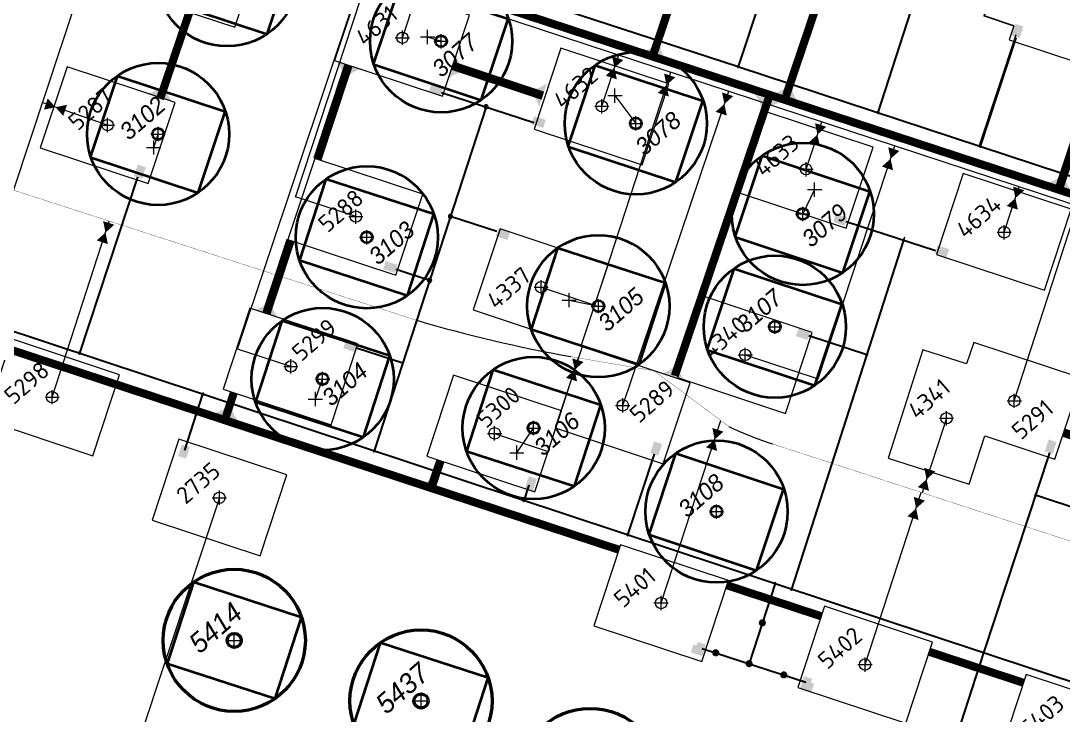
# Model space of a CAD drawing. Header units: millimetres. Extents: x 519 to 9564855, y -810 to 5021775.
# Drawn here: x 9544050 to 9544783, y 4996311 to 4996799 of the extents above; entities that cross this region are included whole.
import ezdxf

# ---------------------------------------------------------------- set-up
doc = ezdxf.new("R2010")
doc.units = ezdxf.units.MM
doc.header["$LTSCALE"] = 2
doc.header["$MEASUREMENT"] = 0
doc.header["$PDMODE"] = 2
doc.header["$PDSIZE"] = 5
for name, color, linetype in [('160 скважин на 2012 год', 7, 'Continuous'), ('164 скв. на 2011 год (измененные)', 121, 'Continuous'), ('Existing roads', 41, 'Continuous'), ('Future Roads', 44, 'Continuous'), ('OilColl&Flowlines', 3, 'Continuous'), ('stage 7.frame', 7, 'Continuous'), ('Stage VII wells', 9, 'Continuous'), ('Скважины на 2025 год _ОСМОТР', 5, 'Continuous')]:
    doc.layers.add(name, color=color, linetype=linetype)
for name, color, linetype, lineweight in [('160 скважин на 2012 год - Электрика', 192, 'Continuous', 30), ('160 скважин на2012 год.Выкидные линии', 5, 'Continuous', 30), ('Скважины на 2026', 222, 'Continuous', 50), ('Скважины на 2026 доп.', 222, 'Continuous', 50), ('Электро', 1, 'Continuous', 30), ('Электроснаб', 1, 'Continuous', 18), ('Электроснабжене', 1, 'Continuous', 18)]:
    doc.layers.add(name, color=color, linetype=linetype, lineweight=lineweight)
doc.styles.add('Elect', font='isocpeur.ttf')
doc.styles.add('Line_GUGK', font='')
doc.styles.get('Line_GUGK').set_extended_font_data('Bm431', italic=True)

msp = doc.modelspace()

# ---------------------------------------------------------------- hatches: boundary and pattern name
at = {"layer": '160 скважин на 2012 год - Электрика', "lineweight": 0, "ltscale": 7.5}
for points in [[(9544522.76505, 4996360.58035), (9544520.90806, 4996354.96812), (9544529.08992, 4996352.26089), (9544530.94691, 4996357.87312)], [(9544599.56998, 4996335.62492), (9544597.71299, 4996330.01268), (9544605.89485, 4996327.30546), (9544607.75184, 4996332.91769)]]:
    msp.add_hatch(color=1, dxfattribs=at).paths.add_polyline_path(points)
at = {"layer": 'Existing roads', "lineweight": 0}
h = msp.add_hatch(color=256, dxfattribs=at)
h.paths.add_polyline_path([(9544497.6826, 4996782.13789), (9544499.26984, 4996781.54113, 0.155118741), (9544503.80249, 4996772.00412), (9544495.24689, 4996774.75726)])
h.paths.add_polyline_path([(9544496.15689, 4996782.71152), (9544497.6826, 4996782.13789), (9544495.24689, 4996774.75726), (9544486.45096, 4996777.58774, 0.161550784)])
h = msp.add_hatch(color=256, dxfattribs=at)
h.paths.add_polyline_path([(9544360.41238, 4996764.41472), (9544359.81561, 4996762.82748, 0.155118741), (9544350.2786, 4996758.29483), (9544353.03174, 4996766.85043)])
h.paths.add_polyline_path([(9544360.986, 4996765.94042), (9544360.41238, 4996764.41472), (9544353.03174, 4996766.85043), (9544355.86223, 4996775.64636, 0.161550784)])
h = msp.add_hatch(color=256, dxfattribs=at)
h.paths.add_polyline_path([(9544277.73944, 4996760.36026), (9544276.1522, 4996760.95702, 0.155118741), (9544271.61954, 4996770.49403), (9544280.17514, 4996767.74089)])
h.paths.add_polyline_path([(9544279.26514, 4996759.78663), (9544277.73944, 4996760.36026), (9544280.17514, 4996767.74089), (9544288.97108, 4996764.91041, 0.161550784)])
h = msp.add_hatch(color=256, dxfattribs=at)
h.paths.add_polyline_path([(9544149.90874, 4996752.57439), (9544151.49598, 4996751.97762, 0.155118741), (9544156.02863, 4996742.44061), (9544147.47303, 4996745.19376)])
h.paths.add_polyline_path([(9544148.38303, 4996753.14801), (9544149.90874, 4996752.57439), (9544147.47303, 4996745.19376), (9544138.6771, 4996748.02424, 0.161550784)])
h = msp.add_hatch(color=256, dxfattribs=at)
h.paths.add_polyline_path([(9544409.52011, 4996749.38303), (9544410.11688, 4996750.97026, 0.155118741), (9544419.65389, 4996755.50292), (9544416.90075, 4996746.94732)])
h.paths.add_polyline_path([(9544408.94649, 4996747.85732), (9544409.52011, 4996749.38303), (9544416.90075, 4996746.94732), (9544414.07027, 4996738.15139, 0.161550784)])
h = msp.add_hatch(color=256, dxfattribs=at)
h.paths.add_polyline_path([(9544590.30602, 4996752.71271), (9544591.89326, 4996752.11595, 0.155118741), (9544596.42592, 4996742.57894), (9544587.87032, 4996745.33208)])
h.paths.add_polyline_path([(9544588.78032, 4996753.28634), (9544590.30602, 4996752.71271), (9544587.87032, 4996745.33208), (9544579.07439, 4996748.16256, 0.161550784)])
h = msp.add_hatch(color=256, dxfattribs=at)
h.paths.add_polyline_path([(9544572.07009, 4996736.80215), (9544570.48285, 4996737.39891, 0.155118741), (9544565.9502, 4996746.93592), (9544574.5058, 4996744.18278)])
h.paths.add_polyline_path([(9544573.5958, 4996736.22852), (9544572.07009, 4996736.80215), (9544574.5058, 4996744.18278), (9544583.30173, 4996741.3523, 0.161550784)])
h = msp.add_hatch(color=256, dxfattribs=at)
h.paths.add_polyline_path([(9544782.64686, 4996689.70432), (9544784.2341, 4996689.10756, 0.155118741), (9544788.76675, 4996679.57055), (9544780.21115, 4996682.32369)])
h.paths.add_polyline_path([(9544781.12116, 4996690.27795), (9544782.64686, 4996689.70432), (9544780.21115, 4996682.32369), (9544771.41522, 4996685.15417, 0.161550784)])
h = msp.add_hatch(color=256, dxfattribs=at)
h.paths.add_polyline_path([(9544224.70035, 4996600.43934), (9544226.28759, 4996599.84258, 0.155118741), (9544230.82024, 4996590.30557), (9544222.26464, 4996593.05871)])
h.paths.add_polyline_path([(9544223.17465, 4996601.01297), (9544224.70035, 4996600.43934), (9544222.26464, 4996593.05871), (9544213.46871, 4996595.88919, 0.161550784)])
h = msp.add_hatch(color=256, dxfattribs=at)
h.paths.add_polyline_path([(9544510.94278, 4996555.77294), (9544512.53002, 4996555.17618, 0.155118741), (9544517.06267, 4996545.63917), (9544508.50707, 4996548.39231)])
h.paths.add_polyline_path([(9544509.41708, 4996556.34657), (9544510.94278, 4996555.77294), (9544508.50707, 4996548.39231), (9544499.71114, 4996551.22279, 0.161550784)])
h = msp.add_hatch(color=256, dxfattribs=at)
h.paths.add_polyline_path([(9544196.40094, 4996527.94411), (9544197.99533, 4996527.36673, 0.155118741), (9544202.64384, 4996517.88565), (9544194.05533, 4996520.53436)])
h.paths.add_polyline_path([(9544194.86836, 4996528.49911), (9544196.40094, 4996527.94411), (9544194.05533, 4996520.53436), (9544185.22557, 4996523.25747, 0.161550784)])
h = msp.add_hatch(color=256, dxfattribs=at)
h.paths.add_polyline_path([(9544339.77363, 4996476.75489), (9544341.36087, 4996476.15813, 0.155118741), (9544345.89352, 4996466.62112), (9544337.33793, 4996469.37426)])
h.paths.add_polyline_path([(9544338.24793, 4996477.32852), (9544339.77363, 4996476.75489), (9544337.33793, 4996469.37426), (9544328.54199, 4996472.20474, 0.161550784)])
h = msp.add_hatch(color=256, dxfattribs=at)
h.paths.add_polyline_path([(9544340.28154, 4996476.58795), (9544341.86878, 4996475.99119, 0.155118741), (9544346.40143, 4996466.45418), (9544337.84583, 4996469.20732)])
h.paths.add_polyline_path([(9544338.75584, 4996477.16158), (9544340.28154, 4996476.58795), (9544337.84583, 4996469.20732), (9544329.0499, 4996472.0378, 0.161550784)])
at = {"layer": 'Электро', "ltscale": 7.5}
msp.add_hatch(color=256, dxfattribs=at).paths.add_polyline_path([(9544754.87109, 4996795.13769), (9544749.23897, 4996796.93346), (9544746.62099, 4996788.7226), (9544752.25311, 4996786.92684)])
at = {"layer": 'Электро'}
for points in [[(9544344.82347, 4996746.64257), (9544346.61923, 4996752.27469), (9544338.40838, 4996754.89267), (9544336.61261, 4996749.26054)], [(9544417.03955, 4996723.79357), (9544418.83531, 4996729.42569), (9544410.62446, 4996732.04367), (9544408.8287, 4996726.41155)], [(9544129.17772, 4996689.81593), (9544134.78996, 4996687.95895), (9544137.49719, 4996696.14081), (9544131.88495, 4996697.99779)], [(9544629.24131, 4996654.97203), (9544631.03707, 4996660.60415), (9544622.82622, 4996663.22213), (9544621.03046, 4996657.59001)], [(9544391.97439, 4996644.97183), (9544393.77016, 4996650.60395), (9544385.5593, 4996653.22192), (9544383.76354, 4996647.5898)], [(9544700.85608, 4996632.90453), (9544702.65184, 4996638.53666), (9544694.44099, 4996641.15463), (9544692.64523, 4996635.52251)], [(9544312.67788, 4996621.9031), (9544314.47365, 4996627.53522), (9544306.26279, 4996630.1532), (9544304.46703, 4996624.52108)], [(9544603.08444, 4996574.74176), (9544604.8802, 4996580.37388), (9544596.66935, 4996582.99185), (9544594.87359, 4996577.35973)], [(9544284.56293, 4996566.19844), (9544286.35869, 4996571.83056), (9544278.14784, 4996574.44854), (9544276.35207, 4996568.81642)], [(9544492.39099, 4996495.13751), (9544498.00322, 4996493.28052), (9544500.71045, 4996501.46238), (9544495.09822, 4996503.31936)], [(9544769.91513, 4996496.49162), (9544775.52736, 4996494.63464), (9544778.23459, 4996502.8165), (9544772.62236, 4996504.67348)], [(9544160.16581, 4996493.10553), (9544165.77804, 4996491.24854), (9544168.48527, 4996499.4304), (9544162.87303, 4996501.28739)], [(9544523.00036, 4996354.18984), (9544528.6126, 4996352.33286), (9544531.31983, 4996360.51472), (9544525.70759, 4996362.3717)], [(9544598.03215, 4996330.00196), (9544603.64439, 4996328.14497), (9544606.35162, 4996336.32683), (9544600.73938, 4996338.18382)]]:
    msp.add_hatch(color=256, dxfattribs=at).paths.add_polyline_path(points)
at = {"layer": 'Электро', "ltscale": 80}
msp.add_hatch(color=256, dxfattribs=at).paths.add_polyline_path([(9544412.54946, 4996477.02071), (9544406.91734, 4996478.81647), (9544404.29936, 4996470.60562), (9544409.93149, 4996468.80986)])
at = {"layer": 'Электроснаб', "lineweight": 0, "ltscale": 7.5}
msp.add_hatch(color=1, dxfattribs=at).paths.add_polyline_path([(9544754.87109, 4996795.13769), (9544749.23897, 4996796.93346), (9544746.62099, 4996788.7226), (9544752.25311, 4996786.92684)])
at = {"layer": 'Электроснаб', "lineweight": 0}
for points in [[(9544344.82347, 4996746.64257), (9544346.61923, 4996752.27469), (9544338.40838, 4996754.89267), (9544336.61261, 4996749.26054)], [(9544417.03955, 4996723.79357), (9544418.83531, 4996729.42569), (9544410.62446, 4996732.04367), (9544408.8287, 4996726.41155)], [(9544129.17772, 4996689.81593), (9544134.78996, 4996687.95895), (9544137.49719, 4996696.14081), (9544131.88495, 4996697.99779)], [(9544629.24131, 4996654.97203), (9544631.03707, 4996660.60415), (9544622.82622, 4996663.22213), (9544621.03046, 4996657.59001)], [(9544391.97439, 4996644.97183), (9544393.77016, 4996650.60395), (9544385.5593, 4996653.22192), (9544383.76354, 4996647.5898)], [(9544700.85608, 4996632.90453), (9544702.65184, 4996638.53666), (9544694.44099, 4996641.15463), (9544692.64523, 4996635.52251)], [(9544312.67788, 4996621.9031), (9544314.47365, 4996627.53522), (9544306.26279, 4996630.1532), (9544304.46703, 4996624.52108)], [(9544603.08444, 4996574.74176), (9544604.8802, 4996580.37388), (9544596.66935, 4996582.99185), (9544594.87359, 4996577.35973)], [(9544284.56293, 4996566.19844), (9544286.35869, 4996571.83056), (9544278.14784, 4996574.44854), (9544276.35207, 4996568.81642)], [(9544492.39099, 4996495.13751), (9544498.00322, 4996493.28052), (9544500.71045, 4996501.46238), (9544495.09822, 4996503.31936)], [(9544769.91513, 4996496.49162), (9544775.52736, 4996494.63464), (9544778.23459, 4996502.8165), (9544772.62236, 4996504.67348)], [(9544160.16581, 4996493.10553), (9544165.77804, 4996491.24854), (9544168.48527, 4996499.4304), (9544162.87303, 4996501.28739)], [(9544523.00036, 4996354.18984), (9544528.6126, 4996352.33286), (9544531.31983, 4996360.51472), (9544525.70759, 4996362.3717)], [(9544598.03215, 4996330.00196), (9544603.64439, 4996328.14497), (9544606.35162, 4996336.32683), (9544600.73938, 4996338.18382)]]:
    msp.add_hatch(color=1, dxfattribs=at).paths.add_polyline_path(points)
at = {"layer": 'Электроснаб', "lineweight": 0, "ltscale": 80}
msp.add_hatch(color=1, dxfattribs=at).paths.add_polyline_path([(9544412.54946, 4996477.02071), (9544406.91734, 4996478.81647), (9544404.29936, 4996470.60562), (9544409.93149, 4996468.80986)])
at = {"layer": 'Электроснабжене', "lineweight": 0, "ltscale": 7.5}
msp.add_hatch(color=1, dxfattribs=at).paths.add_polyline_path([(9544754.87109, 4996795.13769), (9544749.23897, 4996796.93346), (9544746.62099, 4996788.7226), (9544752.25311, 4996786.92684)])
at = {"layer": 'Электроснабжене', "lineweight": 0}
for points in [[(9544344.82347, 4996746.64257), (9544346.61923, 4996752.27469), (9544338.40838, 4996754.89267), (9544336.61261, 4996749.26054)], [(9544417.03955, 4996723.79357), (9544418.83531, 4996729.42569), (9544410.62446, 4996732.04367), (9544408.8287, 4996726.41155)], [(9544129.17772, 4996689.81593), (9544134.78996, 4996687.95895), (9544137.49719, 4996696.14081), (9544131.88495, 4996697.99779)], [(9544629.24131, 4996654.97203), (9544631.03707, 4996660.60415), (9544622.82622, 4996663.22213), (9544621.03046, 4996657.59001)], [(9544391.97439, 4996644.97183), (9544393.77016, 4996650.60395), (9544385.5593, 4996653.22192), (9544383.76354, 4996647.5898)], [(9544700.85608, 4996632.90453), (9544702.65184, 4996638.53666), (9544694.44099, 4996641.15463), (9544692.64523, 4996635.52251)], [(9544312.67788, 4996621.9031), (9544314.47365, 4996627.53522), (9544306.26279, 4996630.1532), (9544304.46703, 4996624.52108)], [(9544603.08444, 4996574.74176), (9544604.8802, 4996580.37388), (9544596.66935, 4996582.99185), (9544594.87359, 4996577.35973)], [(9544284.56293, 4996566.19844), (9544286.35869, 4996571.83056), (9544278.14784, 4996574.44854), (9544276.35207, 4996568.81642)], [(9544492.39099, 4996495.13751), (9544498.00322, 4996493.28052), (9544500.71045, 4996501.46238), (9544495.09822, 4996503.31936)], [(9544769.91513, 4996496.49162), (9544775.52736, 4996494.63464), (9544778.23459, 4996502.8165), (9544772.62236, 4996504.67348)], [(9544160.16581, 4996493.10553), (9544165.77804, 4996491.24854), (9544168.48527, 4996499.4304), (9544162.87303, 4996501.28739)], [(9544523.00036, 4996354.18984), (9544528.6126, 4996352.33286), (9544531.31983, 4996360.51472), (9544525.70759, 4996362.3717)], [(9544598.03215, 4996330.00196), (9544603.64439, 4996328.14497), (9544606.35162, 4996336.32683), (9544600.73938, 4996338.18382)]]:
    msp.add_hatch(color=1, dxfattribs=at).paths.add_polyline_path(points)
at = {"layer": 'Электроснабжене', "lineweight": 0, "ltscale": 80}
msp.add_hatch(color=1, dxfattribs=at).paths.add_polyline_path([(9544412.54946, 4996477.02071), (9544406.91734, 4996478.81647), (9544404.29936, 4996470.60562), (9544409.93149, 4996468.80986)])

# ---------------------------------------------------------------- linework, layer by layer
at = {"color": 1, "linetype": 'ByBlock', "lineweight": 0, "ltscale": 80}
for p, q in [((9544749.47542, 4996789.28486), (9544723.86493, 4996711.48715, 0)), ((9544671.28022, 4996647.01497), (9544591.76826, 4996399.48183, 0)), ((9544796.74605, 4996454.54198, 0), (9544763.51778, 4996465.53662, 0))]:
    msp.add_line(p, q, dxfattribs=at)
at = {"layer": '160 скважин на 2012 год', "color": 0, "linetype": 'ByBlock', "lineweight": 0, "elevation": 0.00005}
msp.add_lwpolyline([(9544124.19218, 4996819.6859), (9544200.1727, 4996794.54532), (9544219.02814, 4996851.53072), (9544143.04761, 4996876.6713)], close=True, dxfattribs=at)
at = {"layer": '160 скважин на 2012 год', "color": 0, "linetype": 'ByBlock', "lineweight": 0}
for points in [[(9544024.13812, 4996518.41359), (9544100.11864, 4996493.27301), (9544118.97408, 4996550.25841), (9544042.99355, 4996575.39899)], [(9544452.59218, 4996373.6859), (9544528.5727, 4996348.54532), (9544547.42814, 4996405.53072), (9544471.44761, 4996430.6713)], [(9544596.09218, 4996330.3859), (9544672.0727, 4996305.24532), (9544690.92814, 4996362.23072), (9544614.94761, 4996387.3713)], [(9544738.09218, 4996282.3859), (9544814.0727, 4996257.24532), (9544832.92814, 4996314.23072), (9544756.94761, 4996339.3713)]]:
    msp.add_lwpolyline(points, close=True, dxfattribs=at)
msp.add_lwpolyline([(9544714.94768, 4996557.88277), (9544684.16666, 4996567.77517), (9544659.67956, 4996491.58153), (9544716.8248, 4996473.21621), (9544727.73337, 4996507.15915)], dxfattribs=at)
for centre in [(9544071.54594, 4996534.42769, 0.00005), (9544700.8, 4996519.6), (9544500, 4996389.7), (9544643.5, 4996346.4)]:
    msp.add_circle(centre, 4, dxfattribs=at)
for p in [(9544071.54594, 4996534.42769, 0.00005), (9544700.8, 4996519.6), (9544500, 4996389.7), (9544643.5, 4996346.4)]:
    msp.add_point(p, dxfattribs=at)
at = {"layer": '160 скважин на 2012 год - Электрика', "color": 1, "lineweight": 0, "ltscale": 7.5}
for p, q in [((9544580.1856, 4996403.31714, 0), (9544561.90273, 4996347.04825, 0)), ((9544528.87822, 4996357.77856, 0), (9544600.43418, 4996334.52862, 0)), ((9544726.86032, 4996354.74945, 0), (9544708.02958, 4996296.7944, 0))]:
    msp.add_line(p, q, dxfattribs=at)
at = {"layer": '160 скважин на 2012 год - Электрика', "color": 1, "lineweight": 0, "ltscale": 7.5, "const_width": 2.5, "elevation": 0}
for points in [[(9544570.03249, 4996376.11415, 1), (9544572.41013, 4996375.34161, 1)], [(9544537.24218, 4996355.06095, 1), (9544539.61982, 4996354.2884, 1)], [(9544560.71391, 4996347.43452, 1), (9544563.09155, 4996346.66198, 1)], [(9544585.11731, 4996339.50537, 1), (9544587.49495, 4996338.73283, 1)]]:
    msp.add_lwpolyline(points, format="xyb", close=True, dxfattribs=at)
at = {"layer": '160 скважин на2012 год.Выкидные линии', "color": 3, "linetype": 'ByBlock', "lineweight": 0, "ltscale": 80, "const_width": 0.2, "elevation": -593.44551}
for points in [[(9542766.35313, 4997092.34854), (9544328.04109, 4996588.4866)], [(9544436.41325, 4996562.97111), (9544436.41325, 4996562.97111), (9544495.08153, 4996553.00578), (9544547.64761, 4996513.82827)], [(9544575.62731, 4996502.5003), (9545128.65698, 4996321.97852)]]:
    msp.add_lwpolyline(points, dxfattribs=at)
at = {"layer": '160 скважин на2012 год.Выкидные линии', "color": 3, "linetype": 'ByBlock', "lineweight": 0}
msp.add_lwpolyline([(9544071.54594, 4996534.42769), (9544111.7353, 4996658.27535)], dxfattribs=at)
at = {"layer": '160 скважин на2012 год.Выкидные линии', "color": 3, "linetype": 'ByBlock', "lineweight": 0, "ltscale": 80}
for points in [[(9544500, 4996389.7), (9544542.0642, 4996517.98959)], [(9544700.8, 4996519.6), (9544683.68217, 4996467.22867)], [(9544643.5, 4996346.4), (9544683.07557, 4996467.32083)]]:
    msp.add_lwpolyline(points, dxfattribs=at)
at = {"layer": '160 скважин на2012 год.Выкидные линии', "color": 3, "linetype": 'ByBlock', "lineweight": 0, "ltscale": 50}
for centre, radius, start, end in [((9544622.02298, 4997594.21545, -593.44551), 1047.81481, 253.70597348, 259.79679337), ((9544652.69774, 4996733.07994, -593.44551), 243.11895, 244.39950318, 252.26070114)]:
    msp.add_arc(centre, radius, start, end, dxfattribs=at)
at = {"layer": '164 скв. на 2011 год (измененные)', "color": 0, "linetype": 'ByBlock', "lineweight": 0}
for points in [[(9544270.28202, 4996771.1776), (9544346.26255, 4996746.03702), (9544365.11798, 4996803.02241), (9544289.13745, 4996828.16299)], [(9544410.58202, 4996722.9776), (9544486.56254, 4996697.83702), (9544505.41798, 4996754.82241), (9544429.43745, 4996779.96299)], [(9544554.26596, 4996678.33484), (9544630.24648, 4996653.19426), (9544649.10192, 4996710.17965), (9544573.12139, 4996735.32023)], [(9544237.48202, 4996645.3776), (9544313.46254, 4996620.23702), (9544332.31798, 4996677.22241), (9544256.33745, 4996702.36299)], [(9544693.68202, 4996634.78845), (9544769.66255, 4996609.64787), (9544788.51798, 4996666.63326), (9544712.53745, 4996691.77384)], [(9544367.88202, 4996595.7776), (9544443.86255, 4996570.63702), (9544462.71798, 4996627.62241), (9544386.73745, 4996652.76299)], [(9544511.48202, 4996548.1776), (9544587.46255, 4996523.03702), (9544606.31798, 4996580.02241), (9544530.33745, 4996605.16299)], [(9544191.78202, 4996540.0776), (9544267.76255, 4996514.93702), (9544286.61798, 4996571.92241), (9544210.63745, 4996597.06299)], [(9544335.18202, 4996492.9776), (9544411.16255, 4996467.83702), (9544430.01798, 4996524.82241), (9544354.03745, 4996549.96299)]]:
    msp.add_lwpolyline(points, close=True, dxfattribs=at)
msp.add_lwpolyline([(9544748.23581, 4996795.61128), (9544744.98202, 4996785.7776), (9544820.96255, 4996760.63702), (9544839.81798, 4996817.62241), (9544818.76419, 4996824.58873)], dxfattribs=at)
for centre, radius in [((9544318, 4996787.2), 4), ((9544458.3, 4996739), 4), ((9544602, 4996694.7), 4), ((9544285.2, 4996661.4), 4), ((9544741.4, 4996650.4), 4.0951), ((9544415.6, 4996611.8), 4), ((9544559.2, 4996564.2), 4), ((9544239.5, 4996556.1), 4), ((9544382.9, 4996509), 4)]:
    msp.add_circle(centre, radius, dxfattribs=at)
for p in [(9544318, 4996787.2), (9544458.3, 4996739), (9544602, 4996694.7), (9544285.2, 4996661.4), (9544741.4, 4996650.4), (9544415.6, 4996611.8), (9544559.2, 4996564.2), (9544239.5, 4996556.1), (9544382.9, 4996509)]:
    msp.add_point(p, dxfattribs=at)
at = {"layer": 'Existing roads', "linetype": 'ByBlock', "lineweight": 0}
msp.add_line((9544508.38128, 4996549.90514), (9544571.37854, 4996736.09894, 0.00002), dxfattribs=at)
at = {"layer": 'Existing roads', "lineweight": 0, "const_width": 5.7, "flags": 128}
for points in [[(9543729.41057, 4997024.58201), (9545588.44798, 4996415.33081)], [(9544523.34981, 4996860.77358), (9544493.82002, 4996773.49573)], [(9544616.58029, 4996831.10758), (9544587.05049, 4996743.82974)], [(9544509.63331, 4996549.49086), (9544576.26031, 4996746.41267)], [(9543691.58299, 4996683.09441), (9544056.7739, 4996563.0624)], [(9544056.76879, 4996563.06408), (9544442.2257, 4996436.3709), (9544470.28222, 4996427.14921)], [(9544193.03477, 4996518.27576), (9544199.42385, 4996537.54905)], [(9544546.3126, 4996402.15933), (9544612.6285, 4996380.36243)], [(9544688.65889, 4996355.37255), (9544691.6251, 4996354.3976), (9544755.02452, 4996333.55928)]]:
    msp.add_lwpolyline(points, dxfattribs=at)
at = {"layer": 'Existing roads', "lineweight": 0, "const_width": 5.7, "elevation": 0, "flags": 128}
msp.add_lwpolyline([(9544147.4955, 4996744.20558), (9544168.11633, 4996805.1522)], dxfattribs=at)
at = {"layer": 'Existing roads', "linetype": 'ByBlock', "lineweight": 0, "ltscale": 80}
msp.add_lwpolyline([(9544258.16391, 4996701.76159, 6, 6, 0), (9544280.0617, 4996767.94168, 0.2, 0.2, 0)], format="xyseb", dxfattribs=at)
at = {"layer": 'Existing roads', "linetype": 'ByBlock', "lineweight": 0, "ltscale": 80, "const_width": 6}
for points in [[(9544353.352, 4996767.46296), (9544416.82501, 4996746.46089)], [(9544779.51416, 4996679.65351), (9544807.75602, 4996765.00682)], [(9544222.2497, 4996593.22071), (9544239.30848, 4996644.7762)], [(9544818.98556, 4996497.48598), (9544783.23297, 4996509.48543)], [(9544344.81441, 4996489.79041), (9544338.18213, 4996470.56827)]]:
    msp.add_lwpolyline(points, dxfattribs=at)
at = {"layer": 'Future Roads', "lineweight": 0, "ltscale": 25}
for p, q in [((9543691.58299, 4996683.09441), (9544056.7739, 4996563.0624)), ((9544056.7739, 4996563.0624), (9544442.2257, 4996436.3709))]:
    msp.add_line(p, q, dxfattribs=at)
at = {"layer": 'Future Roads', "linetype": 'ByBlock', "lineweight": 0}
for p, q in [((9544442.2257, 4996436.3709), (9544470.28222, 4996427.14921)), ((9544546.3126, 4996402.15933), (9544612.6285, 4996380.36243)), ((9544688.65889, 4996355.37255), (9544691.6251, 4996354.3976)), ((9544691.6251, 4996354.3976), (9544755.02452, 4996333.55928))]:
    msp.add_line(p, q, dxfattribs=at)
at = {"layer": 'OilColl&Flowlines', "lineweight": 0}
for p, q in [((9543451.83839, 4997110.06803, 0), (9545057.55154, 4996581.9812, 0)), ((9544118.66534, 4996904.81483, 0), (9543928.16382, 4996329.98424, -31.94114)), ((9544473, 4996528.7), (9544547.59889, 4996749.69439, 0)), ((9544110.6, 4996725.8), (9544064.56232, 4996741.56116, -9.07138)), ((9544748.5, 4996531.9), (9544793.0201, 4996668.98028, 0))]:
    msp.add_line(p, q, dxfattribs=at)
at = {"layer": 'OilColl&Flowlines', "lineweight": 0, "ltscale": 40}
for p, q in [((9544201.97239, 4996568.14376, 0), (9544290.94161, 4996834.10382, 0)), ((9544242.72415, 4996675.19595), (9544294.59103, 4996832.9036, 0)), ((9544610.57915, 4996547.30243), (9544664.49779, 4996711.24869)), ((9544285.2, 4996661.4), (9544242.72977, 4996675.21305, 0)), ((9544239.5, 4996556.1), (9544201.97239, 4996568.14376, 0)), ((9544559.2, 4996564.2), (9544610.57915, 4996547.30243))]:
    msp.add_line(p, q, dxfattribs=at)
at = {"layer": 'OilColl&Flowlines', "linetype": 'ByBlock', "lineweight": 0, "ltscale": 200}
for p, q in [((9544318, 4996787.2), (9544329.27907, 4996821.4954, 0)), ((9544458.3, 4996739), (9544470.18988, 4996775.15266, 0)), ((9544453.29026, 4996599.12971), (9544506.79133, 4996763.11518, 0)), ((9544602, 4996694.7), (9544613.0114, 4996728.18153, 0)), ((9544741.4, 4996650.4), (9544751.95262, 4996682.48655, 0)), ((9544415.6, 4996611.8), (9544453.29026, 4996599.12971)), ((9544420.59026, 4996496.32971), (9544441.88274, 4996562.04206, -593.44551)), ((9544382.9, 4996509), (9544420.59026, 4996496.32971))]:
    msp.add_line(p, q, dxfattribs=at)
at = {"layer": 'OilColl&Flowlines', "linetype": 'ByBlock', "lineweight": 0}
msp.add_line((9544189.2, 4996463.7), (9544123.98247, 4996266.59785, -34.65047), dxfattribs=at)
at = {"layer": 'OilColl&Flowlines', "lineweight": 0}
for points in [[(9544473.38029, 4996771.56692, 0), (9544467.20026, 4996766.06235, 0), (9544465.52318, 4996774.16669, 0)], [(9544468.87735, 4996757.95801, 0), (9544461.02024, 4996760.55778, 0), (9544467.20026, 4996766.06235, 0)], [(9544509.97177, 4996759.42575, 0), (9544503.79175, 4996753.92119, 0), (9544502.11467, 4996762.02553, 0)], [(9544505.46883, 4996745.81685, 0), (9544497.61173, 4996748.41662, 0), (9544503.79175, 4996753.92119, 0)], [(9544550.71828, 4996746.132, 0), (9544544.53825, 4996740.62744, 0), (9544542.86117, 4996748.73178, 0)], [(9544065.82236, 4996736.67868), (9544068.42214, 4996744.53578), (9544073.92671, 4996738.35576)], [(9544079.43127, 4996732.17574), (9544073.92671, 4996738.35576), (9544082.03105, 4996740.03284)], [(9544546.21533, 4996732.5231, 0), (9544538.35823, 4996735.12287, 0), (9544544.53825, 4996740.62744, 0)], [(9544616.17046, 4996724.55627, 0), (9544609.99044, 4996719.05171, 0), (9544608.31335, 4996727.15605, 0)], [(9544611.66752, 4996710.94736, 0), (9544603.81041, 4996713.54714, 0), (9544609.99044, 4996719.05171, 0)], [(9544667.6734, 4996707.61799), (9544661.49338, 4996702.11342), (9544659.8163, 4996710.21776)], [(9544663.17046, 4996694.00908), (9544655.31336, 4996696.60885), (9544661.49338, 4996702.11342)], [(9544755.46742, 4996679.94296, 0), (9544749.28739, 4996674.43839, 0), (9544747.61031, 4996682.54273, 0)], [(9544750.96448, 4996666.33405, 0), (9544743.10737, 4996668.93383, 0), (9544749.28739, 4996674.43839, 0)], [(9544437.51833, 4996561.75324), (9544445.37679, 4996559.15754), (9544439.19962, 4996553.64977)], [(9544433.02245, 4996548.142), (9544439.19962, 4996553.64977), (9544440.88091, 4996545.5463)], [(9544543.88705, 4996510.2054), (9544537.70702, 4996504.70084), (9544536.02994, 4996512.80518)], [(9544539.38411, 4996496.5965), (9544531.527, 4996499.19627), (9544537.70702, 4996504.70084)], [(9544692.95722, 4996482.20232), (9544686.77719, 4996476.69775), (9544685.10011, 4996484.8021)], [(9544688.45427, 4996468.59341), (9544680.59717, 4996471.19319), (9544686.77719, 4996476.69775)], [(9544685.61633, 4996461.70583), (9544679.43631, 4996456.20127), (9544677.75922, 4996464.30561)], [(9544681.11339, 4996448.09693), (9544673.25628, 4996450.6967), (9544679.43631, 4996456.20127)]]:
    msp.add_solid(points, dxfattribs=at)
at = {"layer": 'OilColl&Flowlines', "linetype": 'ByBlock', "lineweight": 0}
for points in [[(9544115.29228, 4996655.70002, 31.73683), (9544109.11226, 4996650.19545, 31.73683), (9544107.43518, 4996658.29979, 31.73683)], [(9544110.78934, 4996642.09111, 31.73683), (9544102.93223, 4996644.69088, 31.73683), (9544109.11226, 4996650.19545, 31.73683)]]:
    msp.add_solid(points, dxfattribs=at)
at = {"layer": 'stage 7.frame', "color": 0, "linetype": 'ByBlock', "lineweight": 0}
msp.add_lwpolyline([(9544141.86449, 4996447.93497), (9544217.84502, 4996422.79439), (9544236.70045, 4996479.77979), (9544160.71993, 4996504.92037)], close=True, dxfattribs=at)
msp.add_circle((9544189.2, 4996463.7), 4, dxfattribs=at)
at = {"layer": 'stage 7.frame', "color": 0, "linetype": 'ByBlock', "lineweight": 0, "ltscale": 80}
msp.add_point((9544189.2, 4996463.7), dxfattribs=at)
at = {"layer": 'Stage VII wells', "color": 0, "linetype": 'ByBlock', "lineweight": 0}
for points in [[(9544063.18202, 4996709.87759), (9544139.16255, 4996684.73701), (9544158.01798, 4996741.72241), (9544082.03745, 4996766.86299)], [(9544425.58202, 4996512.77759), (9544501.56255, 4996487.63701), (9544520.41798, 4996544.62241), (9544444.43745, 4996569.76299)]]:
    msp.add_lwpolyline(points, close=True, dxfattribs=at)
msp.add_lwpolyline([(9544727.73337, 4996507.15915), (9544777.06255, 4996490.83702), (9544795.91798, 4996547.82241), (9544719.93745, 4996572.96299), (9544714.94768, 4996557.88277)], dxfattribs=at)
for centre in [(9544110.6, 4996725.8), (9544473, 4996528.7), (9544748.5, 4996531.9)]:
    msp.add_circle(centre, 4, dxfattribs=at)
at = {"layer": 'Stage VII wells', "color": 0, "linetype": 'ByBlock', "lineweight": 0, "ltscale": 80}
for p in [(9544110.6, 4996725.8), (9544473, 4996528.7), (9544748.5, 4996531.9)]:
    msp.add_point(p, dxfattribs=at)
at = {"layer": 'Скважины на 2025 год _ОСМОТР', "color": 0, "linetype": 'ByBlock', "lineweight": -2}
msp.add_lwpolyline([(9544818.76419, 4996824.58873), (9544822.01798, 4996834.42241), (9544746.03745, 4996859.56299), (9544727.18202, 4996802.5776), (9544748.23581, 4996795.61128)], dxfattribs=at)
at = {"layer": 'Скважины на 2026', "lineweight": 5}
for p, q in [((9544335.7, 4996787.8), (9544345.21, 4996784.71)), ((9544467.5, 4996746.5), (9544482.2, 4996727)), ((9544143, 4996710), (9544146.1, 4996719.51)), ((9544608, 4996680.4), (9544599.67, 4996663.31)), ((9544435.3, 4996602.7), (9544455.86, 4996598.42)), ((9544256.8, 4996533.1), (9544261.88, 4996547.21)), ((9544398.5, 4996495.4), (9544410.32, 4996512.75))]:
    msp.add_line(p, q, dxfattribs=at)
at = {"layer": 'Скважины на 2026 доп.', "linetype": 'ByBlock', "lineweight": 40}
for points in [[(9544146.92095, 4996815.02846), (9544222.84868, 4996789.82965), (9544241.74779, 4996846.77545), (9544165.82006, 4996871.97426)], [(9544297.47717, 4996768.51677), (9544373.40489, 4996743.31796), (9544392.304, 4996800.26375), (9544316.37627, 4996825.46257)], [(9544434.46149, 4996710.81181), (9544510.38922, 4996685.613), (9544529.28833, 4996742.55879), (9544453.3606, 4996767.7576)], [(9544098.35677, 4996703.3175), (9544174.2845, 4996678.11869), (9544193.18361, 4996735.06449), (9544117.25588, 4996760.2633)], [(9544551.93181, 4996647.11645), (9544627.85954, 4996621.91764), (9544646.75865, 4996678.86344), (9544570.83092, 4996704.06225)], [(9544245.58774, 4996630.72068), (9544321.67226, 4996605.99932), (9544340.21328, 4996663.06271), (9544264.12876, 4996687.78407)], [(9544408.56445, 4996582.25272), (9544484.64897, 4996557.53136), (9544503.18999, 4996614.59475), (9544427.10547, 4996639.31611)], [(9544532.2666, 4996567.80694), (9544608.19433, 4996542.60813), (9544627.09344, 4996599.55392), (9544551.16571, 4996624.75274)], [(9544214.56457, 4996531.08704), (9544290.6491, 4996506.36568), (9544309.19011, 4996563.42907), (9544233.10559, 4996588.15043)], [(9544363.01265, 4996496.5754), (9544439.09718, 4996471.85404), (9544457.6382, 4996528.91743), (9544381.55367, 4996553.63879)], [(9544491.2666, 4996437.80694), (9544567.19433, 4996412.60813), (9544586.09344, 4996469.55392), (9544510.16571, 4996494.75274)], [(9544152.38723, 4996347.22898), (9544228.47175, 4996322.50762), (9544247.01277, 4996379.57102), (9544170.92825, 4996404.29238)], [(9544283.78723, 4996304.62898), (9544359.87175, 4996279.90762), (9544378.41277, 4996336.97102), (9544302.32825, 4996361.69238)]]:
    msp.add_lwpolyline(points, close=True, dxfattribs=at)
at = {"layer": 'Скважины на 2026 доп.', "linetype": 'ByBlock', "lineweight": 40, "ltscale": 50}
for centre in [(9544194.65, 4996831.22), (9544345.21, 4996784.71), (9544482.2, 4996727), (9544146.1, 4996719.51), (9544599.67, 4996663.31), (9544292.9, 4996646.9), (9544455.86, 4996598.42), (9544580, 4996584), (9544261.88, 4996547.21), (9544410.32, 4996512.75), (9544539, 4996454)]:
    msp.add_circle(centre, 50, dxfattribs=at)
at = {"layer": 'Скважины на 2026 доп.', "linetype": 'ByBlock', "lineweight": 40}
for centre in [(9544345.21, 4996784.71), (9544482.2, 4996727), (9544146.1, 4996719.51), (9544599.67, 4996663.31), (9544292.9, 4996646.9), (9544455.86, 4996598.42), (9544580, 4996584), (9544261.88, 4996547.21), (9544410.32, 4996512.75), (9544539, 4996454)]:
    msp.add_circle(centre, 4, dxfattribs=at)
at = {"layer": 'Скважины на 2026 доп.'}
for centre, radius in [((9544199.7, 4996363.4), 50), ((9544199.7, 4996363.4), 4.96016), ((9544331.1, 4996320.8), 50), ((9544331.1, 4996320.8), 4.96016), ((9544450.1, 4996265.6), 50)]:
    msp.add_circle(centre, radius, dxfattribs=at)
at = {"layer": 'Скважины на 2026 доп.', "linetype": 'ByBlock', "lineweight": 0}
for p in [(9544335.7, 4996787.8), (9544345.21, 4996784.71), (9544467.5, 4996746.5), (9544482.2, 4996727), (9544146.1, 4996719.51), (9544143, 4996710), (9544608, 4996680.4), (9544599.67, 4996663.31), (9544292.9, 4996646.9), (9544435.3, 4996602.7), (9544455.86, 4996598.42), (9544580, 4996584), (9544261.88, 4996547.21), (9544256.8, 4996533.1), (9544410.32, 4996512.75), (9544398.5, 4996495.4), (9544539, 4996454)]:
    msp.add_point(p, dxfattribs=at)
at = {"layer": 'Скважины на 2026 доп.', "lineweight": 0}
for p in [(9544199.7, 4996363.4), (9544331.1, 4996320.8)]:
    msp.add_point(p, dxfattribs=at)
at = {"layer": 'Электро', "ltscale": 7.5}
for p, q in [((9543999.4679, 4996947.89681, 0), (9544554.12158, 4996767.01463, 0)), ((9544583.96033, 4996857.19409, 0), (9544554.12158, 4996767.01463, 0)), ((9544678.08567, 4996813.63497), (9544652.52144, 4996734.62145, 0)), ((9544749.53631, 4996787.23506), (9544724.40626, 4996710.89684, 0)), ((9544554.07698, 4996767.02931, 0), (9545649.64815, 4996406.13732, 0))]:
    msp.add_line(p, q, dxfattribs=at)
at = {"layer": 'Электро'}
for p, q in [((9544345.55676, 4996748.81172), (9544410.56526, 4996727.68917)), ((9544376.83829, 4996738.64773), (9544298.20908, 4996496.68606, 0)), ((9544131.63782, 4996689.05567, 0), (9544090.71793, 4996565.38649, 0)), ((9544384.49281, 4996650.8869), (9544351.81929, 4996661.51399)), ((9544630.13883, 4996657.96999), (9544692.95681, 4996637.50442)), ((9543905.61062, 4996626.67313, 0), (9544214.23735, 4996524.49182, 0)), ((9544337.11195, 4996616.54391, 0), (9544313.65528, 4996624.18296, 0)), ((9544603.95286, 4996577.7822), (9544644.73432, 4996564.37506, 0)), ((9544285.69723, 4996569.14124), (9544318.31093, 4996558.54604, 0)), ((9544165.02314, 4996497.07919, 0), (9544177.70298, 4996536.58775, 0)), ((9544214.23735, 4996524.49182, 0), (9544969.29917, 4996274.47184, 0)), ((9544495.18746, 4996494.26232, 0), (9544476.45989, 4996437.66333, 0)), ((9544773.36305, 4996495.29125, 0), (9544726.86032, 4996354.74945, 0)), ((9544796.74541, 4996454.5416, 0), (9544763.51778, 4996465.53662, 0))]:
    msp.add_line(p, q, dxfattribs=at)
at = {"layer": 'Электро', "ltscale": 25}
for p, q in [((9544670.56776, 4996644.79859), (9544591.76762, 4996399.48145, 0)), ((9544670.56776, 4996644.79859), (9544591.76826, 4996399.48183, 0)), ((9544406.83173, 4996472.59407), (9544403.3479, 4996461.87195)), ((9544580.18514, 4996403.31729, 0), (9544561.90209, 4996347.04786, 0)), ((9544528.87757, 4996357.77818, 0), (9544601.83013, 4996334.07445, 0)), ((9544726.86034, 4996354.74944, 0), (9544708.02894, 4996296.79401, 0))]:
    msp.add_line(p, q, dxfattribs=at)
at = {"layer": 'Электро'}
for centre, radius, start, end in [((9544554.12407, 4996767.02033, 0), 0.5, 162, 342), ((9544554.12407, 4996767.02033, 0), 0.5, 342, 162), ((9544376.83829, 4996738.64773), 1.25, 162, 342), ((9544376.83829, 4996738.64773), 1.25, 342, 162), ((9544652.52392, 4996734.62716, 0), 0.5, 162.00000014, 342.00000014), ((9544652.52392, 4996734.62716, 0), 0.5, 342.00000014, 162.00000014), ((9544724.40875, 4996710.90255, 0), 0.5, 162, 342), ((9544724.40875, 4996710.90255, 0), 0.5, 342, 162), ((9544351.81929, 4996661.51399), 1.25, 162, 342), ((9544351.81929, 4996661.51399), 1.25, 342, 162), ((9544670.56778, 4996644.79858), 0.5, 161.9999999, 341.9999999), ((9544670.56778, 4996644.79858), 0.5, 341.9999999, 161.9999999), ((9544337.11195, 4996616.54391, 0), 1.25, 162, 342), ((9544337.11195, 4996616.54391, 0), 1.25, 342, 162), ((9544090.71793, 4996565.38649, 0), 0.5, 162.00000005, 342.00000005), ((9544090.71793, 4996565.38649, 0), 0.5, 342.00000005, 162.00000005), ((9544644.62455, 4996564.03273, 0), 0.5, 162.00000005, 342.00000005), ((9544644.62455, 4996564.03273, 0), 0.5, 342.00000005, 162.00000005), ((9544177.70298, 4996536.58775, 0), 0.5, 162.00000005, 342.00000005), ((9544177.70298, 4996536.58775, 0), 0.5, 342.00000005, 162.00000005), ((9544298.20908, 4996496.68606, 0), 0.5, 162, 342), ((9544298.20908, 4996496.68606, 0), 0.5, 342, 162), ((9544403.3479, 4996461.87195), 0.5, 162.00000014, 342.00000014), ((9544403.3479, 4996461.87195), 0.5, 342.00000014, 162.00000014), ((9544763.51961, 4996465.53601, 0), 0.5, 162, 342), ((9544763.51961, 4996465.53601, 0), 0.5, 342, 162), ((9544476.45989, 4996437.66333, 0), 0.5, 162.00000005, 342.00000005), ((9544476.45989, 4996437.66333, 0), 0.5, 342.00000005, 162.00000005), ((9544580.18514, 4996403.31729, 0), 0.5, 162.00000005, 342.00000005), ((9544580.18514, 4996403.31729, 0), 0.5, 342.00000005, 162.00000005), ((9544591.76762, 4996399.48145, 0), 0.5, 162, 342), ((9544591.76762, 4996399.48145, 0), 0.5, 342, 162), ((9544726.86034, 4996354.74944, 0), 0.5, 162, 342), ((9544726.86034, 4996354.74944, 0), 0.5, 342, 162), ((9544561.8529, 4996347.06384, 0), 0.5, 162, 342), ((9544561.8529, 4996347.06384, 0), 0.5, 342, 162)]:
    msp.add_arc(centre, radius, start, end, dxfattribs=at)
at = {"layer": 'Электроснаб', "color": 1, "lineweight": 0, "ltscale": 7.5}
for p, q in [((9543999.4679, 4996947.89681, 0), (9544554.12158, 4996767.01463, 0)), ((9544583.96033, 4996857.19409, 0), (9544554.12158, 4996767.01463, 0)), ((9544678.08567, 4996813.63497), (9544652.52144, 4996734.62145, 0)), ((9544749.53631, 4996787.23506), (9544724.40626, 4996710.89684, 0)), ((9544554.07698, 4996767.02931, 0), (9545649.64815, 4996406.13732, 0))]:
    msp.add_line(p, q, dxfattribs=at)
at = {"layer": 'Электроснаб', "color": 1, "lineweight": 0}
for p, q in [((9544345.55676, 4996748.81172), (9544410.56526, 4996727.68917)), ((9544376.83829, 4996738.64773), (9544298.20908, 4996496.68606, 0)), ((9544131.63782, 4996689.05567, 0), (9544090.71793, 4996565.38649, 0)), ((9544384.49281, 4996650.8869), (9544351.81929, 4996661.51399)), ((9544630.13883, 4996657.96999), (9544692.95681, 4996637.50442)), ((9544337.11195, 4996616.54391, 0), (9544313.65528, 4996624.18296, 0)), ((9544603.95286, 4996577.7822), (9544644.73432, 4996564.37506, 0)), ((9544285.69723, 4996569.14124), (9544318.31093, 4996558.54604, 0)), ((9544165.02314, 4996497.07919, 0), (9544177.70298, 4996536.58775, 0)), ((9544214.23735, 4996524.49182, 0), (9544969.29917, 4996274.47184, 0)), ((9544495.18746, 4996494.26232, 0), (9544476.45989, 4996437.66333, 0)), ((9544773.36305, 4996495.29125, 0), (9544726.86032, 4996354.74945, 0)), ((9544796.74541, 4996454.5416, 0), (9544763.51778, 4996465.53662, 0))]:
    msp.add_line(p, q, dxfattribs=at)
at = {"layer": 'Электроснаб', "color": 1, "lineweight": 0, "ltscale": 25}
for p, q in [((9544670.56776, 4996644.79859), (9544591.76762, 4996399.48145, 0)), ((9544670.56776, 4996644.79859), (9544591.76826, 4996399.48183, 0)), ((9544406.83173, 4996472.59407), (9544403.3479, 4996461.87195)), ((9544580.18514, 4996403.31729, 0), (9544561.90209, 4996347.04786, 0)), ((9544528.87757, 4996357.77818, 0), (9544601.83013, 4996334.07445, 0)), ((9544726.86034, 4996354.74944, 0), (9544708.02894, 4996296.79401, 0))]:
    msp.add_line(p, q, dxfattribs=at)
at = {"layer": 'Электроснаб', "color": 1, "linetype": 'ByBlock', "lineweight": 0}
msp.add_line((9543905.61062, 4996626.67313, 0), (9544214.23735, 4996524.49182, 0), dxfattribs=at)
at = {"layer": 'Электроснаб', "color": 1, "lineweight": 0}
for centre, radius, start, end in [((9544554.12407, 4996767.02033, 0), 0.5, 162, 342), ((9544554.12407, 4996767.02033, 0), 0.5, 342, 162), ((9544376.83829, 4996738.64773), 1.25, 162, 342), ((9544376.83829, 4996738.64773), 1.25, 342, 162), ((9544652.52392, 4996734.62716, 0), 0.5, 162.00000014, 342.00000014), ((9544652.52392, 4996734.62716, 0), 0.5, 342.00000014, 162.00000014), ((9544724.40875, 4996710.90255, 0), 0.5, 162, 342), ((9544724.40875, 4996710.90255, 0), 0.5, 342, 162), ((9544351.81929, 4996661.51399), 1.25, 162, 342), ((9544351.81929, 4996661.51399), 1.25, 342, 162), ((9544670.56778, 4996644.79858), 0.5, 161.9999999, 341.9999999), ((9544670.56778, 4996644.79858), 0.5, 341.9999999, 161.9999999), ((9544337.11195, 4996616.54391, 0), 1.25, 162, 342), ((9544337.11195, 4996616.54391, 0), 1.25, 342, 162), ((9544090.71793, 4996565.38649, 0), 0.5, 162.00000005, 342.00000005), ((9544090.71793, 4996565.38649, 0), 0.5, 342.00000005, 162.00000005), ((9544644.62455, 4996564.03273, 0), 0.5, 162.00000005, 342.00000005), ((9544644.62455, 4996564.03273, 0), 0.5, 342.00000005, 162.00000005), ((9544177.70298, 4996536.58775, 0), 0.5, 162.00000005, 342.00000005), ((9544177.70298, 4996536.58775, 0), 0.5, 342.00000005, 162.00000005), ((9544298.20908, 4996496.68606, 0), 0.5, 162, 342), ((9544298.20908, 4996496.68606, 0), 0.5, 342, 162), ((9544403.3479, 4996461.87195), 0.5, 162.00000014, 342.00000014), ((9544403.3479, 4996461.87195), 0.5, 342.00000014, 162.00000014), ((9544763.51961, 4996465.53601, 0), 0.5, 162, 342), ((9544763.51961, 4996465.53601, 0), 0.5, 342, 162), ((9544476.45989, 4996437.66333, 0), 0.5, 162.00000005, 342.00000005), ((9544476.45989, 4996437.66333, 0), 0.5, 342.00000005, 162.00000005), ((9544580.18514, 4996403.31729, 0), 0.5, 162.00000005, 342.00000005), ((9544580.18514, 4996403.31729, 0), 0.5, 342.00000005, 162.00000005), ((9544591.76762, 4996399.48145, 0), 0.5, 162, 342), ((9544591.76762, 4996399.48145, 0), 0.5, 342, 162), ((9544726.86034, 4996354.74944, 0), 0.5, 162, 342), ((9544726.86034, 4996354.74944, 0), 0.5, 342, 162), ((9544561.8529, 4996347.06384, 0), 0.5, 162, 342), ((9544561.8529, 4996347.06384, 0), 0.5, 342, 162)]:
    msp.add_arc(centre, radius, start, end, dxfattribs=at)
at = {"layer": 'Электроснабжене', "color": 1, "lineweight": 0, "ltscale": 7.5}
for p, q in [((9543999.4679, 4996947.89681, 0), (9544554.12158, 4996767.01463, 0)), ((9544583.96033, 4996857.19409, 0), (9544554.12158, 4996767.01463, 0)), ((9544678.08567, 4996813.63497), (9544652.52144, 4996734.62145, 0)), ((9544749.53631, 4996787.23506), (9544724.40626, 4996710.89684, 0)), ((9544554.07698, 4996767.02931, 0), (9545649.64815, 4996406.13732, 0))]:
    msp.add_line(p, q, dxfattribs=at)
at = {"layer": 'Электроснабжене', "color": 1, "lineweight": 0}
for p, q in [((9544345.55676, 4996748.81172), (9544410.56526, 4996727.68917)), ((9544376.83829, 4996738.64773), (9544298.20908, 4996496.68606, 0)), ((9544131.63782, 4996689.05567, 0), (9544090.71793, 4996565.38649, 0)), ((9544384.49281, 4996650.8869), (9544351.81929, 4996661.51399)), ((9544630.13883, 4996657.96999), (9544692.95681, 4996637.50442)), ((9544337.11195, 4996616.54391, 0), (9544313.65528, 4996624.18296, 0)), ((9544603.95286, 4996577.7822), (9544644.73432, 4996564.37506, 0)), ((9544285.69723, 4996569.14124), (9544318.31093, 4996558.54604, 0)), ((9544165.02314, 4996497.07919, 0), (9544177.70298, 4996536.58775, 0)), ((9544214.23735, 4996524.49182, 0), (9544969.29917, 4996274.47184, 0)), ((9544495.18746, 4996494.26232, 0), (9544476.45989, 4996437.66333, 0)), ((9544773.36305, 4996495.29125, 0), (9544726.86032, 4996354.74945, 0)), ((9544796.74541, 4996454.5416, 0), (9544763.51778, 4996465.53662, 0))]:
    msp.add_line(p, q, dxfattribs=at)
at = {"layer": 'Электроснабжене', "color": 1, "lineweight": 0, "ltscale": 25}
for p, q in [((9544670.56776, 4996644.79859), (9544591.76762, 4996399.48145, 0)), ((9544670.56776, 4996644.79859), (9544591.76826, 4996399.48183, 0)), ((9544406.83173, 4996472.59407), (9544403.3479, 4996461.87195)), ((9544580.18514, 4996403.31729, 0), (9544561.90209, 4996347.04786, 0)), ((9544528.87757, 4996357.77818, 0), (9544601.83013, 4996334.07445, 0)), ((9544726.86034, 4996354.74944, 0), (9544708.02894, 4996296.79401, 0))]:
    msp.add_line(p, q, dxfattribs=at)
at = {"layer": 'Электроснабжене', "color": 1, "linetype": 'ByBlock', "lineweight": 0}
msp.add_line((9543905.61062, 4996626.67313, 0), (9544214.23735, 4996524.49182, 0), dxfattribs=at)
at = {"layer": 'Электроснабжене', "color": 1, "lineweight": 0}
for centre, radius, start, end in [((9544554.12407, 4996767.02033, 0), 0.5, 162, 342), ((9544554.12407, 4996767.02033, 0), 0.5, 342, 162), ((9544376.83829, 4996738.64773), 1.25, 162, 342), ((9544376.83829, 4996738.64773), 1.25, 342, 162), ((9544652.52392, 4996734.62716, 0), 0.5, 162.00000014, 342.00000014), ((9544652.52392, 4996734.62716, 0), 0.5, 342.00000014, 162.00000014), ((9544724.40875, 4996710.90255, 0), 0.5, 162, 342), ((9544724.40875, 4996710.90255, 0), 0.5, 342, 162), ((9544351.81929, 4996661.51399), 1.25, 162, 342), ((9544351.81929, 4996661.51399), 1.25, 342, 162), ((9544670.56778, 4996644.79858), 0.5, 161.9999999, 341.9999999), ((9544670.56778, 4996644.79858), 0.5, 341.9999999, 161.9999999), ((9544337.11195, 4996616.54391, 0), 1.25, 162, 342), ((9544337.11195, 4996616.54391, 0), 1.25, 342, 162), ((9544090.71793, 4996565.38649, 0), 0.5, 162.00000005, 342.00000005), ((9544090.71793, 4996565.38649, 0), 0.5, 342.00000005, 162.00000005), ((9544644.62455, 4996564.03273, 0), 0.5, 162.00000005, 342.00000005), ((9544644.62455, 4996564.03273, 0), 0.5, 342.00000005, 162.00000005), ((9544177.70298, 4996536.58775, 0), 0.5, 162.00000005, 342.00000005), ((9544177.70298, 4996536.58775, 0), 0.5, 342.00000005, 162.00000005), ((9544298.20908, 4996496.68606, 0), 0.5, 162, 342), ((9544298.20908, 4996496.68606, 0), 0.5, 342, 162), ((9544403.3479, 4996461.87195), 0.5, 162.00000014, 342.00000014), ((9544403.3479, 4996461.87195), 0.5, 342.00000014, 162.00000014), ((9544763.51961, 4996465.53601, 0), 0.5, 162, 342), ((9544763.51961, 4996465.53601, 0), 0.5, 342, 162), ((9544476.45989, 4996437.66333, 0), 0.5, 162.00000005, 342.00000005), ((9544476.45989, 4996437.66333, 0), 0.5, 342.00000005, 162.00000005), ((9544580.18514, 4996403.31729, 0), 0.5, 162.00000005, 342.00000005), ((9544580.18514, 4996403.31729, 0), 0.5, 342.00000005, 162.00000005), ((9544591.76762, 4996399.48145, 0), 0.5, 162, 342), ((9544591.76762, 4996399.48145, 0), 0.5, 342, 162), ((9544726.86034, 4996354.74944, 0), 0.5, 162, 342), ((9544726.86034, 4996354.74944, 0), 0.5, 342, 162), ((9544561.8529, 4996347.06384, 0), 0.5, 162, 342), ((9544561.8529, 4996347.06384, 0), 0.5, 342, 162)]:
    msp.add_arc(centre, radius, start, end, dxfattribs=at)

# ---------------------------------------------------------------- texts
at = {"layer": '160 скважин на 2012 год', "color": 0, "linetype": 'ByBlock', "lineweight": 0, "style": 'Elect'}
for s, p in [('5298', (9544044.46289, 4996528.616)), ('4341', (9544680.18646, 4996518.03552)), ('5401', (9544473.34214, 4996385.64931)), ('5402', (9544616.84214, 4996342.34931)), ('5403', (9544758.84214, 4996294.34931))]:
    msp.add_text(s, height=12, rotation=41, dxfattribs=at).set_placement(p)
at = {"layer": '164 скв. на 2011 год (измененные)', "color": 0, "linetype": 'ByBlock', "lineweight": 0, "style": 'Elect'}
for s, p in [('4631', (9544291.57212, 4996780.60254)), ('4632', (9544430.74111, 4996736.30589)), ('4633', (9544572.16275, 4996688.60177)), ('5288', (9544265.3471, 4996649.53596)), ('4634', (9544714.10175, 4996645.19716)), ('4337', (9544383.88928, 4996595.4666)), ('5299', (9544246.86109, 4996558.95432)), ('4340', (9544535.44624, 4996560.61747)), ('5300', (9544376.79823, 4996511.91262))]:
    msp.add_text(s, height=12, rotation=41, dxfattribs=at).set_placement(p)
at = {"layer": 'stage 7.frame', "color": 0, "linetype": 'ByBlock', "lineweight": 0, "style": 'Elect'}
msp.add_text('2735', height=12, rotation=41, dxfattribs=at).set_placement((9544165.48952, 4996458.53544))
at = {"layer": 'Stage VII wells', "color": 0, "linetype": 'ByBlock', "lineweight": 0, "style": 'Elect'}
for s, p in [('5287', (9544089.50353, 4996721.17169)), ('5289', (9544484.44395, 4996515.51985)), ('5291', (9544753.22121, 4996503.81704))]:
    msp.add_text(s, height=12, rotation=41, dxfattribs=at).set_placement(p)
at = {"layer": 'Скважины на 2026 доп.', "linetype": 'ByBlock', "lineweight": 0, "style": 'Line_GUGK'}
for s, p in [('3077', (9544345.34189, 4996758.63893)), ('3102', (9544125.55853, 4996714.49322)), ('3078', (9544488.29051, 4996703.74939)), ('3079', (9544605.45433, 4996639.03535)), ('3103', (9544300.81315, 4996626.71885)), ('3105', (9544462.12244, 4996579.82671)), ('3107', (9544559.46836, 4996578.98266)), ('3104', (9544267.85841, 4996527.38814)), ('3106', (9544417.0301, 4996492.34266)), ('3108', (9544518.46836, 4996448.98266))]:
    msp.add_text(s, height=12, rotation=41, dxfattribs=at).set_placement(p)
at = {"layer": 'Скважины на 2026 доп.', "lineweight": 5, "style": 'Line_GUGK'}
for s, p in [('5414', (9544175.32982, 4996353.36135)), ('5437', (9544306.72982, 4996310.76135))]:
    msp.add_text(s, height=14, rotation=41, dxfattribs=at).set_placement(p)

doc.saveas('drawing.dxf')
